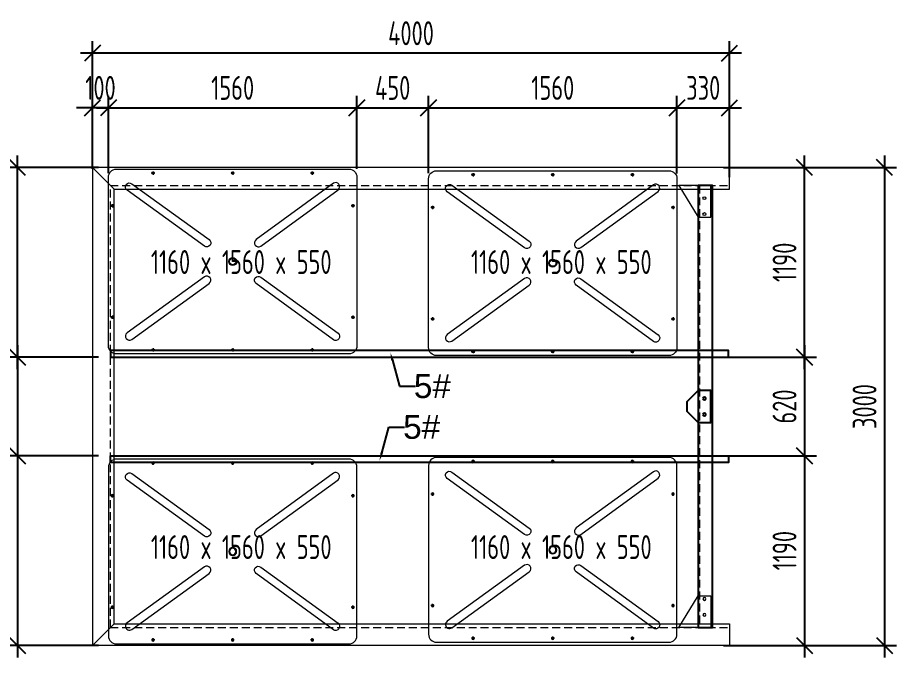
# Model space of a CAD drawing. Header units: millimetres. Extents: x 136606 to 1229059, y 82794 to 127566.
# Drawn here: x 934801 to 940319, y 117194 to 121210 of the extents above; entities that cross this region are included whole.
import ezdxf
from ezdxf import colors
from ezdxf.entities.mleader import LeaderData, LeaderLine
from ezdxf.math import Vec2, Vec3

# ---------------------------------------------------------------- set-up
doc = ezdxf.new("R2010")
doc.units = ezdxf.units.MM
doc.linetypes.add('CENTER', pattern=[0.6, 0.375, -0.075, 0.075, -0.075])
doc.linetypes.add('DASHED', pattern=[0.75, 0.5, -0.25])
for name, color, linetype, lineweight in [('dim', 6, 'Continuous', 13), ('加强板', 140, 'Continuous', 18), ('文本', 3, 'Continuous', 13), ('浮箱', 160, 'Continuous', 20), ('铝型材', 7, 'Continuous', 13)]:
    doc.layers.add(name, color=color, linetype=linetype, lineweight=lineweight)
for name, color, linetype in [('卡槽', 242, 'Continuous'), ('标注', 9, 'Continuous'), ('连接端梁', 130, 'Continuous')]:
    doc.layers.add(name, color=color, linetype=linetype)
doc.styles.add('Arial', font='arial.ttf')
doc.styles.add('hztxt', font='ros1.shx', dxfattribs={"width": 0.8, "bigfont": 'hztxt.shx'})
doc.dimstyles.new('DIM-50', dxfattribs={"dimscale": 50, "dimtxt": 3, "dimasz": 2, "dimexe": 1.5, "dimexo": 1.5, "dimgap": 1, "dimtad": 1, "dimdec": 1, "dimdsep": 46, "dimtxsty": 'hztxt', "dimblk": 'OBLIQUE', "dimcen": 0, "dimdle": 1.5, "dimclrd": 9, "dimclre": 9, "dimclrt": 2, "dimadec": 1, "dimazin": 0, "dimtfac": 1, "dimtdec": 1, "dimtix": 1, "dimtmove": 2, "dimatfit": 3, "dimldrblk": 'OBLIQUE', "dimfxl": 15, "dimtolj": 1, "dimtzin": 0, "dimarcsym": 1})

# ---------------------------------------------------------------- blocks, each defined once
blk = doc.blocks.new('_Oblique')
at = {"color": 0, "linetype": 'ByBlock', "lineweight": -2}
blk.add_line((-0.5, -0.5), (0.5, 0.5), dxfattribs=at)
blk = doc.blocks.new('*D2188')
at = {"layer": 'Defpoints', "color": 0, "transparency": 16777216}
for p in [(935271.5, 120986.8), (935271.5, 120268.8, 0), (939271.5, 120268.8)]:
    blk.add_point(p, dxfattribs=at)
at = {"layer": '标注', "color": 9, "lineweight": -2, "transparency": 16777216}
for p, q in [((935271.5, 120343.8), (935271.5, 121061.8)), ((939271.5, 120343.8), (939271.5, 121061.8)), ((939346.5, 120986.8), (935196.5, 120986.8))]:
    blk.add_line(p, q, dxfattribs=at)
at = {"layer": '标注', "color": 9, "lineweight": -2, "transparency": 16777216, "xscale": 100, "yscale": 100, "zscale": 100, "rotation": 180}
blk.add_blockref('_Oblique', (935271.5, 120986.8), dxfattribs=at)
at = {"layer": '标注', "color": 9, "lineweight": -2, "transparency": 16777216, "xscale": 100, "yscale": 100, "zscale": 100}
blk.add_blockref('_Oblique', (939271.5, 120986.8), dxfattribs=at)
at = {"layer": '标注', "color": 2, "transparency": 16777216, "insert": (937271.5, 121111.8), "char_height": 150, "attachment_point": 5, "style": 'hztxt'}
blk.add_mtext('\\A1;4000', dxfattribs=at)
blk = doc.blocks.new('*D2189')
at = {"layer": 'Defpoints', "color": 0, "transparency": 16777216}
for p in [(935271.5, 120643.9), (935271.5, 120186.8), (935371.5, 120157.8, 0)]:
    blk.add_point(p, dxfattribs=at)
at = {"layer": '标注', "color": 9, "lineweight": -2, "transparency": 16777216}
for p, q in [((935271.5, 120261.8), (935271.5, 120718.9)), ((935371.5, 120232.8), (935371.5, 120718.9)), ((935271.5, 120643.9), (935171.5, 120643.9)), ((935371.5, 120643.9), (935271.5, 120643.9)), ((935371.5, 120643.9), (935471.5, 120643.9))]:
    blk.add_line(p, q, dxfattribs=at)
at = {"layer": '标注', "color": 9, "lineweight": -2, "transparency": 16777216, "xscale": 100, "yscale": 100, "zscale": 100}
blk.add_blockref('_Oblique', (935271.5, 120643.9), dxfattribs=at)
at = {"layer": '标注', "color": 9, "lineweight": -2, "transparency": 16777216, "xscale": 100, "yscale": 100, "zscale": 100, "rotation": 180}
blk.add_blockref('_Oblique', (935371.5, 120643.9), dxfattribs=at)
at = {"layer": '标注', "color": 2, "transparency": 16777216, "insert": (935321.5, 120768.9), "char_height": 150, "attachment_point": 5, "style": 'hztxt'}
blk.add_mtext('\\A1;100', dxfattribs=at)
blk = doc.blocks.new('*D2190')
at = {"layer": 'Defpoints', "color": 0, "transparency": 16777216}
for p in [(936931.5, 120643.9), (935371.5, 120157.8, 0), (936931.5, 120186.8, 0)]:
    blk.add_point(p, dxfattribs=at)
at = {"layer": '标注', "color": 9, "lineweight": -2, "transparency": 16777216}
for p, q in [((935371.5, 120232.8), (935371.5, 120718.9)), ((936931.5, 120261.8), (936931.5, 120718.9)), ((935296.5, 120643.9), (937006.5, 120643.9))]:
    blk.add_line(p, q, dxfattribs=at)
at = {"layer": '标注', "color": 9, "lineweight": -2, "transparency": 16777216, "xscale": 100, "yscale": 100, "zscale": 100, "rotation": 180}
blk.add_blockref('_Oblique', (935371.5, 120643.9), dxfattribs=at)
at = {"layer": '标注', "color": 9, "lineweight": -2, "transparency": 16777216, "xscale": 100, "yscale": 100, "zscale": 100}
blk.add_blockref('_Oblique', (936931.5, 120643.9), dxfattribs=at)
at = {"layer": '标注', "color": 2, "transparency": 16777216, "insert": (936151.5, 120768.9), "char_height": 150, "attachment_point": 5, "style": 'hztxt'}
blk.add_mtext('\\A1;1560', dxfattribs=at)
blk = doc.blocks.new('*D2191')
at = {"layer": 'Defpoints', "color": 0, "transparency": 16777216}
for p in [(937381.5, 120643.9), (936931.5, 120186.8, 0), (937381.5, 120157.8, 0)]:
    blk.add_point(p, dxfattribs=at)
at = {"layer": '标注', "color": 9, "lineweight": -2, "transparency": 16777216}
for p, q in [((936931.5, 120261.8), (936931.5, 120718.9)), ((937381.5, 120232.8), (937381.5, 120718.9)), ((936856.5, 120643.9), (937456.5, 120643.9))]:
    blk.add_line(p, q, dxfattribs=at)
at = {"layer": '标注', "color": 9, "lineweight": -2, "transparency": 16777216, "xscale": 100, "yscale": 100, "zscale": 100, "rotation": 180}
blk.add_blockref('_Oblique', (936931.5, 120643.9), dxfattribs=at)
at = {"layer": '标注', "color": 9, "lineweight": -2, "transparency": 16777216, "xscale": 100, "yscale": 100, "zscale": 100}
blk.add_blockref('_Oblique', (937381.5, 120643.9), dxfattribs=at)
at = {"layer": '标注', "color": 2, "transparency": 16777216, "insert": (937156.5, 120768.9), "char_height": 150, "attachment_point": 5, "style": 'hztxt'}
blk.add_mtext('\\A1;450', dxfattribs=at)
blk = doc.blocks.new('*D2192')
at = {"layer": 'Defpoints', "color": 0, "transparency": 16777216}
for p in [(938941.5, 120643.9), (937381.5, 120157.8, 0), (938941.5, 120186.8, 0)]:
    blk.add_point(p, dxfattribs=at)
at = {"layer": '标注', "color": 9, "lineweight": -2, "transparency": 16777216}
for p, q in [((937381.5, 120232.8), (937381.5, 120718.9)), ((938941.5, 120261.8), (938941.5, 120718.9)), ((937306.5, 120643.9), (939016.5, 120643.9))]:
    blk.add_line(p, q, dxfattribs=at)
at = {"layer": '标注', "color": 9, "lineweight": -2, "transparency": 16777216, "xscale": 100, "yscale": 100, "zscale": 100, "rotation": 180}
blk.add_blockref('_Oblique', (937381.5, 120643.9), dxfattribs=at)
at = {"layer": '标注', "color": 9, "lineweight": -2, "transparency": 16777216, "xscale": 100, "yscale": 100, "zscale": 100}
blk.add_blockref('_Oblique', (938941.5, 120643.9), dxfattribs=at)
at = {"layer": '标注', "color": 2, "transparency": 16777216, "insert": (938161.5, 120768.9), "char_height": 150, "attachment_point": 5, "style": 'hztxt'}
blk.add_mtext('\\A1;1560', dxfattribs=at)
blk = doc.blocks.new('*D2193')
at = {"layer": 'Defpoints', "color": 0, "transparency": 16777216}
for p in [(939271.5, 120643.9), (938941.5, 120156.8), (939271.5, 120133.8)]:
    blk.add_point(p, dxfattribs=at)
at = {"layer": '标注', "color": 9, "lineweight": -2, "transparency": 16777216}
for p, q in [((938941.5, 120231.8), (938941.5, 120718.9)), ((939271.5, 120208.8), (939271.5, 120718.9)), ((938866.5, 120643.9), (939346.5, 120643.9))]:
    blk.add_line(p, q, dxfattribs=at)
at = {"layer": '标注', "color": 9, "lineweight": -2, "transparency": 16777216, "xscale": 100, "yscale": 100, "zscale": 100, "rotation": 180}
blk.add_blockref('_Oblique', (938941.5, 120643.9), dxfattribs=at)
at = {"layer": '标注', "color": 9, "lineweight": -2, "transparency": 16777216, "xscale": 100, "yscale": 100, "zscale": 100}
blk.add_blockref('_Oblique', (939271.5, 120643.9), dxfattribs=at)
at = {"layer": '标注', "color": 2, "transparency": 16777216, "insert": (939106.5, 120768.9), "char_height": 150, "attachment_point": 5, "style": 'hztxt'}
blk.add_mtext('\\A1;330', dxfattribs=at)
blk = doc.blocks.new('FX')
at = {"layer": '浮箱', "color": 5, "linetype": 'Continuous'}
for p, q in [((1949463, 183145.6, 0), (1950923, 183145.6, 0)), ((1949413, 182035.6, 0), (1949413, 183095.6, 0)), ((1950973, 183095.6, 0), (1950973, 182035.6, 0)), ((1950923, 181985.6, 0), (1949463, 181985.6, 0))]:
    blk.add_line(p, q, dxfattribs=at)
at = {"layer": '浮箱', "color": 1, "linetype": 'CENTER', "ltscale": 9.652}
for p, q in [((1949703.4, 183120.6, 0), (1949682.5, 183120.6, 0)), ((1949693, 183131, 0), (1949693, 183110.1, 0)), ((1950203.4, 183120.6, 0), (1950182.5, 183120.6, 0)), ((1950193, 183131, 0), (1950193, 183110.1, 0)), ((1950703.4, 183120.6, 0), (1950682.5, 183120.6, 0)), ((1950693, 183131, 0), (1950693, 183110.1, 0)), ((1949448.4, 182915.6, 0), (1949427.5, 182915.6, 0)), ((1949438, 182926, 0), (1949438, 182905.1, 0)), ((1950958.4, 182915.6, 0), (1950937.5, 182915.6, 0)), ((1950948, 182926, 0), (1950948, 182905.1, 0)), ((1949438, 182226, 0), (1949438, 182205.1, 0)), ((1950948, 182226, 0), (1950948, 182205.1, 0)), ((1949448.4, 182215.6, 0), (1949427.5, 182215.6, 0)), ((1950958.4, 182215.6, 0), (1950937.5, 182215.6, 0)), ((1949703.4, 182010.6, 0), (1949682.5, 182010.6, 0)), ((1949693, 182021, 0), (1949693, 182000.1, 0)), ((1950203.4, 182010.6, 0), (1950182.5, 182010.6, 0)), ((1950193, 182021, 0), (1950193, 182000.1, 0)), ((1950703.4, 182010.6, 0), (1950682.5, 182010.6, 0)), ((1950693, 182021, 0), (1950693, 182000.1, 0))]:
    blk.add_line(p, q, dxfattribs=at)
at = {"layer": '浮箱', "linetype": 'Continuous'}
for p, q in [((1950793.9, 183145.7, 0), (1950793.9, 183145.6, 0)), ((1950798.7, 183145.6, 0), (1950798.7, 183145.7, 0)), ((1950798.8, 183145.6, 0), (1950798.8, 183145.7, 0)), ((1950799, 183145.6, 0), (1950799, 183145.7, 0)), ((1950799.6, 183145.7, 0), (1950799.6, 183145.6, 0)), ((1950799.7, 183145.7, 0), (1950799.7, 183145.6, 0)), ((1950800, 183145.7, 0), (1950800, 183145.6, 0)), ((1950805.4, 183145.6, 0), (1950805.4, 183145.7, 0)), ((1949413, 182978.1, 0), (1949412.8, 182978.1, 0)), ((1949412.9, 182972.6, 0), (1949413, 182972.6, 0)), ((1949412.9, 182972.3, 0), (1949413, 182972.3, 0)), ((1949412.9, 182972.3, 0), (1949413, 182972.3, 0)), ((1949413, 182971.6, 0), (1949412.9, 182971.6, 0)), ((1949413, 182971.4, 0), (1949412.9, 182971.4, 0)), ((1949413, 182971.3, 0), (1949412.9, 182971.3, 0)), ((1949412.9, 182966.5, 0), (1949413, 182966.5, 0))]:
    blk.add_line(p, q, dxfattribs=at)
at = {"layer": '浮箱', "color": 5, "linetype": 'Continuous', "elevation": 0}
for points in [[(1949529.9, 183013.8, -1), (1949559.2, 183054.4), (1950045.5, 182703, -0.999989), (1950016.2, 182662.5), (1949529.9, 183013.8)], [(1950854.5, 183016.1, 1), (1950825.1, 183056.6), (1950340, 182703.5, 0.999989), (1950369.4, 182663.1), (1950854.5, 183016.1)], [(1949529.9, 182117.3, 1), (1949559.2, 182076.8), (1950045.5, 182428.2, 0.999989), (1950016.2, 182468.7), (1949529.9, 182117.3)], [(1950854.5, 182115, -1), (1950825.1, 182074.6), (1950340, 182427.7, -0.999989), (1950369.4, 182468.1), (1950854.5, 182115)]]:
    blk.add_lwpolyline(points, format="xyb", dxfattribs=at)
blk.add_lwpolyline([(1950207.7, 182585.8), (1950207.7, 182585.8)], dxfattribs=at)
at = {"layer": '浮箱', "color": 9, "linetype": 'Continuous'}
for centre in [(1949693, 183120.6, 0), (1950193, 183120.6, 0), (1950693, 183120.6, 0), (1949438, 182915.6, 0), (1950948, 182915.6, 0), (1949438, 182215.6, 0), (1950948, 182215.6, 0), (1949693, 182010.6, 0), (1950193, 182010.6, 0), (1950693, 182010.6, 0)]:
    blk.add_circle(centre, 7.5, dxfattribs=at)
at = {"layer": '浮箱', "color": 5, "linetype": 'Continuous'}
for radius in [25, 20]:
    blk.add_circle((1950193, 182565.6, 0), radius, dxfattribs=at)
at = {"layer": '浮箱', "color": 5, "linetype": 'Continuous', "extrusion": (0, 0, -1)}
for centre, start, end in [((-1949463, 183095.6, 0), 0, 90), ((-1950923, 183095.6, 0), 90, 180), ((-1949463, 182035.6, 0), 270, 0), ((-1950923, 182035.6, 0), 180, 270)]:
    blk.add_arc(centre, 50, start, end, dxfattribs=at)
blk = doc.blocks.new('*D2184')
at = {"layer": 'Defpoints', "color": 0, "transparency": 16777216}
for p in [(935271.5, 120268.8), (934298.6, 117268.8), (935271.5, 117268.8)]:
    blk.add_point(p, dxfattribs=at)
at = {"layer": '标注', "color": 9, "lineweight": -2, "transparency": 16777216}
for p, q in [((934298.6, 120343.8), (934298.6, 117193.8)), ((935196.5, 120268.8), (934223.6, 120268.8)), ((935196.5, 117268.8), (934223.6, 117268.8))]:
    blk.add_line(p, q, dxfattribs=at)
at = {"layer": '标注', "color": 9, "lineweight": -2, "transparency": 16777216, "xscale": 100, "yscale": 100, "zscale": 100}
for p, rotation in [((934298.6, 120268.8), 90), ((934298.6, 117268.8), 270)]:
    blk.add_blockref('_Oblique', p, dxfattribs=dict(at, rotation=rotation))
at = {"layer": '标注', "color": 2, "transparency": 16777216, "insert": (934173.6, 118768.8), "char_height": 150, "attachment_point": 5, "rotation": 90, "style": 'hztxt'}
blk.add_mtext('\\A1;3000', dxfattribs=at)
blk = doc.blocks.new('*D2185')
at = {"layer": 'Defpoints', "color": 0, "transparency": 16777216}
for p in [(934801.1, 120268.8), (935383.5, 120268.8), (935383.5, 119078.8, 0)]:
    blk.add_point(p, dxfattribs=at)
at = {"layer": '标注', "color": 9, "lineweight": -2, "transparency": 16777216}
for p, q in [((934801.1, 119003.8), (934801.1, 120343.8)), ((935308.5, 120268.8), (934726.1, 120268.8)), ((935308.5, 119078.8), (934726.1, 119078.8))]:
    blk.add_line(p, q, dxfattribs=at)
at = {"layer": '标注', "color": 9, "lineweight": -2, "transparency": 16777216, "xscale": 100, "yscale": 100, "zscale": 100}
for p, rotation in [((934801.1, 120268.8), 90), ((934801.1, 119078.8), 270)]:
    blk.add_blockref('_Oblique', p, dxfattribs=dict(at, rotation=rotation))
at = {"layer": '标注', "color": 2, "transparency": 16777216, "insert": (934676.1, 119673.8), "char_height": 150, "attachment_point": 5, "rotation": 90, "style": 'hztxt'}
blk.add_mtext('\\A1;1190', dxfattribs=at)
blk = doc.blocks.new('*D2186')
at = {"layer": 'Defpoints', "color": 0, "transparency": 16777216}
for p in [(935383.5, 118458.8, 0), (934801.1, 117268.8), (935383.5, 117268.8)]:
    blk.add_point(p, dxfattribs=at)
at = {"layer": '标注', "color": 9, "lineweight": -2, "transparency": 16777216}
for p, q in [((934801.1, 118533.8), (934801.1, 117193.8)), ((935308.5, 118458.8), (934726.1, 118458.8)), ((935308.5, 117268.8), (934726.1, 117268.8))]:
    blk.add_line(p, q, dxfattribs=at)
at = {"layer": '标注', "color": 9, "lineweight": -2, "transparency": 16777216, "xscale": 100, "yscale": 100, "zscale": 100}
for p, rotation in [((934801.1, 118458.8), 90), ((934801.1, 117268.8), 270)]:
    blk.add_blockref('_Oblique', p, dxfattribs=dict(at, rotation=rotation))
at = {"layer": '标注', "color": 2, "transparency": 16777216, "insert": (934676.1, 117863.8), "char_height": 150, "attachment_point": 5, "rotation": 90, "style": 'hztxt'}
blk.add_mtext('\\A1;1190', dxfattribs=at)
blk = doc.blocks.new('*D2187')
at = {"layer": 'Defpoints', "color": 0, "transparency": 16777216}
for p in [(935383.5, 119078.8), (934801.1, 118458.8), (935383.5, 118458.8, 0)]:
    blk.add_point(p, dxfattribs=at)
at = {"layer": '标注', "color": 9, "lineweight": -2, "transparency": 16777216}
for p, q in [((934801.1, 119153.8), (934801.1, 118383.8)), ((935308.5, 119078.8), (934726.1, 119078.8)), ((935308.5, 118458.8), (934726.1, 118458.8))]:
    blk.add_line(p, q, dxfattribs=at)
at = {"layer": '标注', "color": 9, "lineweight": -2, "transparency": 16777216, "xscale": 100, "yscale": 100, "zscale": 100}
for p, rotation in [((934801.1, 119078.8), 90), ((934801.1, 118458.8), 270)]:
    blk.add_blockref('_Oblique', p, dxfattribs=dict(at, rotation=rotation))
at = {"layer": '标注', "color": 2, "transparency": 16777216, "insert": (934676.1, 118768.8), "char_height": 150, "attachment_point": 5, "rotation": 90, "style": 'hztxt'}
blk.add_mtext('\\A1;620', dxfattribs=at)
blk = doc.blocks.new('A$C0D8A069B')
blk.add_lwpolyline([(80, -100), (0, -100), (0, 100), (80, 100), (150, 30), (150, -30), (80, -100)])
for centre in [(40, 50), (40, -50)]:
    blk.add_circle(centre, 9)
blk = doc.blocks.new('连接加强板')
at = {"layer": '加强板'}
blk.add_lwpolyline([(-194915.5, -558.8), (-194915.5, -358.8), (-195115.5, -478.8), (-195115.5, -558.8)], close=True, dxfattribs=at)
for centre in [(-195095.5, -518.8), (-194995.5, -518.8)]:
    blk.add_circle(centre, 9, dxfattribs=at)
blk = doc.blocks.new('*U2198')
at = {"rotation": 90.00000000000001}
blk.add_blockref('连接加强板', (-458.8, 195015.5), dxfattribs=at)
blk = doc.blocks.new('*U2199')
at = {"color": 0, "linetype": 'ByBlock', "lineweight": -2, "transparency": 16777216}
blk.add_blockref('*U2198', (0, 0), dxfattribs=at)
blk = doc.blocks.new('*U2200')
at = {"rotation": 90.00000000000001}
blk.add_blockref('连接加强板', (-458.8, 195015.5), dxfattribs=at)
blk = doc.blocks.new('*U2201')
at = {"color": 0, "linetype": 'ByBlock', "lineweight": -2, "transparency": 16777216}
blk.add_blockref('*U2200', (0, 0), dxfattribs=at)
blk = doc.blocks.new('*D2215')
at = {"layer": 'Defpoints', "color": 0, "transparency": 16777216}
for p in [(939271.5, 120268.8), (939271.5, 117268.8), (940244.4, 117268.8)]:
    blk.add_point(p, dxfattribs=at)
at = {"layer": '标注', "color": 9, "lineweight": -2, "transparency": 16777216}
for p, q in [((940244.4, 120343.8), (940244.4, 117193.8)), ((939346.5, 120268.8), (940319.4, 120268.8)), ((939346.5, 117268.8), (940319.4, 117268.8))]:
    blk.add_line(p, q, dxfattribs=at)
at = {"layer": '标注', "color": 9, "lineweight": -2, "transparency": 16777216, "xscale": 100, "yscale": 100, "zscale": 100}
for p, rotation in [((940244.4, 120268.8), 90), ((940244.4, 117268.8), 270)]:
    blk.add_blockref('_Oblique', p, dxfattribs=dict(at, rotation=rotation))
at = {"layer": '标注', "color": 2, "transparency": 16777216, "insert": (940119.4, 118768.8), "char_height": 150, "attachment_point": 5, "rotation": 90, "style": 'hztxt'}
blk.add_mtext('\\A1;3000', dxfattribs=at)
blk = doc.blocks.new('*D2216')
at = {"layer": 'Defpoints', "color": 0, "transparency": 16777216}
for p in [(939159.5, 120268.8), (939741.9, 120268.8), (939159.5, 119078.8, 0)]:
    blk.add_point(p, dxfattribs=at)
at = {"layer": '标注', "color": 9, "lineweight": -2, "transparency": 16777216}
for p, q in [((939741.9, 119003.8), (939741.9, 120343.8)), ((939234.5, 120268.8), (939816.9, 120268.8)), ((939234.5, 119078.8), (939816.9, 119078.8))]:
    blk.add_line(p, q, dxfattribs=at)
at = {"layer": '标注', "color": 9, "lineweight": -2, "transparency": 16777216, "xscale": 100, "yscale": 100, "zscale": 100}
for p, rotation in [((939741.9, 120268.8), 90), ((939741.9, 119078.8), 270)]:
    blk.add_blockref('_Oblique', p, dxfattribs=dict(at, rotation=rotation))
at = {"layer": '标注', "color": 2, "transparency": 16777216, "insert": (939616.9, 119673.8), "char_height": 150, "attachment_point": 5, "rotation": 90, "style": 'hztxt'}
blk.add_mtext('\\A1;1190', dxfattribs=at)
blk = doc.blocks.new('*D2217')
at = {"layer": 'Defpoints', "color": 0, "transparency": 16777216}
for p in [(939159.5, 118458.8, 0), (939159.5, 117268.8), (939741.9, 117268.8)]:
    blk.add_point(p, dxfattribs=at)
at = {"layer": '标注', "color": 9, "lineweight": -2, "transparency": 16777216}
for p, q in [((939741.9, 118533.8), (939741.9, 117193.8)), ((939234.5, 118458.8), (939816.9, 118458.8)), ((939234.5, 117268.8), (939816.9, 117268.8))]:
    blk.add_line(p, q, dxfattribs=at)
at = {"layer": '标注', "color": 9, "lineweight": -2, "transparency": 16777216, "xscale": 100, "yscale": 100, "zscale": 100}
for p, rotation in [((939741.9, 118458.8), 90), ((939741.9, 117268.8), 270)]:
    blk.add_blockref('_Oblique', p, dxfattribs=dict(at, rotation=rotation))
at = {"layer": '标注', "color": 2, "transparency": 16777216, "insert": (939616.9, 117863.8), "char_height": 150, "attachment_point": 5, "rotation": 90, "style": 'hztxt'}
blk.add_mtext('\\A1;1190', dxfattribs=at)
blk = doc.blocks.new('*D2218')
at = {"layer": 'Defpoints', "color": 0, "transparency": 16777216}
for p in [(939159.5, 119078.8), (939159.5, 118458.8, 0), (939741.9, 118458.8)]:
    blk.add_point(p, dxfattribs=at)
at = {"layer": '标注', "color": 9, "lineweight": -2, "transparency": 16777216}
for p, q in [((939741.9, 119153.8), (939741.9, 118383.8)), ((939234.5, 119078.8), (939816.9, 119078.8)), ((939234.5, 118458.8), (939816.9, 118458.8))]:
    blk.add_line(p, q, dxfattribs=at)
at = {"layer": '标注', "color": 9, "lineweight": -2, "transparency": 16777216, "xscale": 100, "yscale": 100, "zscale": 100}
for p, rotation in [((939741.9, 119078.8), 90), ((939741.9, 118458.8), 270)]:
    blk.add_blockref('_Oblique', p, dxfattribs=dict(at, rotation=rotation))
at = {"layer": '标注', "color": 2, "transparency": 16777216, "insert": (939616.9, 118768.8), "char_height": 150, "attachment_point": 5, "rotation": 90, "style": 'hztxt'}
blk.add_mtext('\\A1;620', dxfattribs=at)

msp = doc.modelspace()

# ---------------------------------------------------------------- linework, layer by layer
at = {"layer": 'dim', "color": 1, "linetype": 'DASHED', "ltscale": 100}
for p, q in [((935383.5007, 120156.8151), (939271.5007, 120156.8151)), ((935383.5007, 117380.8151), (935383.5007, 120156.8151)), ((939082.5007, 120156.8151), (939082.5007, 117380.8151)), ((935383.5007, 117380.8151), (939271.5007, 117380.8151))]:
    msp.add_line(p, q, dxfattribs=at)
at = {"layer": '卡槽', "color": 22, "ltscale": 5000}
for points in [[(935383.5007, 119120.8151), (935383.5007, 119078.8151), (939264.0007, 119078.8151), (939264.0007, 119120.8151)], [(935383.5007, 118416.8151), (935383.5007, 118458.8151), (939264.0007, 118458.8151), (939264.0007, 118416.8151)]]:
    msp.add_lwpolyline(points, close=True, dxfattribs=at)
at = {"layer": '连接端梁', "color": 200}
msp.add_lwpolyline([(939163.5007, 117380.8151), (939163.5007, 120156.8151), (939073.5007, 120156.8151), (939073.5007, 117380.8151)], close=True, dxfattribs=at)
at = {"layer": '铝型材', "color": 3}
for points in [[(939271.5007, 120268.8151), (935271.5007, 120268.8151), (935406.5007, 120133.8151), (939271.5007, 120133.8151)], [(935271.5007, 120268.8151), (935271.5007, 117268.8151), (935406.5007, 117403.8151), (935406.5007, 120133.8151)], [(939271.5007, 117268.8151), (935271.5007, 117268.8151), (935406.5007, 117403.8151), (939271.5007, 117403.8151)]]:
    msp.add_lwpolyline(points, close=True, dxfattribs=at)

# ---------------------------------------------------------------- block references
for p in [(-1014041.4675, -62886.7737, 0.0005), (-1012031.4675, -62896.7737, 0.0005)]:
    msp.add_blockref('FX', p)
at = {"color": 7}
msp.add_blockref('*U2199', (939053.5007, 120056.8151), dxfattribs=at)
at = {"xscale": -1}
msp.add_blockref('A$C0D8A069B', (939153.5007, 118768.8151), dxfattribs=at)
at = {"xscale": -1, "rotation": 180}
for p in [(-1014041.4675, 300424.4039, 0.0005), (-1012031.4675, 300434.4039, 0.0005)]:
    msp.add_blockref('FX', p, dxfattribs=at)
at = {"color": 7, "xscale": -1, "rotation": 180}
msp.add_blockref('*U2201', (939053.5007, 117480.8151), dxfattribs=at)

# ---------------------------------------------------------------- texts
at = {"layer": '文本', "color": 6, "char_height": 150, "attachment_point": 3, "style": 'hztxt'}
for insert in [(936772.3619, 119750.7818, -0.0005), (938782.3619, 119750.7818, -0.0005), (936772.3619, 117961.5597, -0.0005), (938782.3619, 117961.5597, -0.0005)]:
    msp.add_mtext('\\pi41.0595;1160 x 1560 x 550          ', dxfattribs=dict(at, insert=insert))

# ---------------------------------------------------------------- dimensions: what is measured, and where the dimension line sits
at = {"layer": '标注'}
for base, p1, p2, angle, picture, middle in [((935271.5007, 120986.8265), (939271.5007, 120268.8151), (935271.5007, 120268.8151, 0.0005), 180, '*D2188', (937271.5007, 121111.8265)), ((934298.5963, 117268.8151), (935271.5007, 120268.8151), (935271.5007, 117268.8151), 90, '*D2184', (934173.5963, 118768.8151)), ((934801.0938, 120268.8151), (935383.5007, 119078.8151, 0.0005), (935383.5007, 120268.8151), 90, '*D2185', (934676.0938, 119673.8151)), ((939741.9076, 120268.8151), (939159.5007, 119078.8151, 0.0005), (939159.5007, 120268.8151), 90, '*D2216', (939616.9076, 119673.8151)), ((940244.4051, 117268.8151), (939271.5007, 120268.8151), (939271.5007, 117268.8151), 90, '*D2215', (940119.4051, 118768.8151)), ((934801.0938, 118458.8151), (935383.5007, 119078.8151), (935383.5007, 118458.8151, 0.0005), 90, '*D2187', (934676.0938, 118768.8151)), ((939741.9076, 118458.8151), (939159.5007, 119078.8151), (939159.5007, 118458.8151, 0.0005), 90, '*D2218', (939616.9076, 118768.8151)), ((934801.0938, 117268.8151), (935383.5007, 118458.8151, 0.0005), (935383.5007, 117268.8151), 270, '*D2186', (934676.0938, 117863.8151)), ((939741.9076, 117268.8151), (939159.5007, 118458.8151, 0.0005), (939159.5007, 117268.8151), 270, '*D2217', (939616.9076, 117863.8151))]:
    dim = msp.add_linear_dim(base=base, p1=p1, p2=p2, angle=angle, dimstyle='DIM-50', dxfattribs=at)
    dim.commit()
    dim.dimension.update_dxf_attribs({"geometry": picture, "text_midpoint": middle})
for base, p1, p2, picture, middle in [((935271.5007, 120643.9146), (935371.5007, 120157.8151, -0.001), (935271.5007, 120186.8151), '*D2189', (935321.5007, 120768.9146)), ((936931.5007, 120643.9146), (935371.5007, 120157.8151, -0.001), (936931.5007, 120186.8151, -0.001), '*D2190', (936151.5007, 120768.9146)), ((937381.5007, 120643.9146), (936931.5007, 120186.8151, -0.001), (937381.5007, 120157.8151, -0.001), '*D2191', (937156.5007, 120768.9146)), ((938941.5007, 120643.9146), (937381.5007, 120157.8151, -0.001), (938941.5007, 120186.8151, -0.001), '*D2192', (938161.5007, 120768.9146)), ((939271.5007, 120643.9146), (938941.5007, 120156.8151), (939271.5007, 120133.8151), '*D2193', (939106.5007, 120768.9146))]:
    dim = msp.add_linear_dim(base=base, p1=p1, p2=p2, dimstyle='DIM-50', dxfattribs=at)
    dim.commit()
    dim.dimension.update_dxf_attribs({"geometry": picture, "text_midpoint": middle})

# ---------------------------------------------------------------- leaders
at = {"layer": '标注', "color": 6}
ml = msp.add_multileader_mtext('Standard', dxfattribs=at)
ml.set_content('5#', color=6, style='Arial')
ml.set_leader_properties(color=8)
ml.build(insert=Vec2(0, 0))
ml.multileader.update_dxf_attribs({"dogleg_length": 100, "arrow_head_size": 50})
ctx = ml.context
ctx.base_point, ctx.char_height, ctx.arrow_head_size, ctx.plane_origin = Vec3(937299.1894, 118895.8656), 150, 50, Vec3(937495.153, 117397.2766)
ctx.text_align_type = 2
notes = []
notes.append((ctx, [(1, (1, 1, 0), (937199.1894, 118895.8656), (1, 0), 100, [(0, [(937142.1097, 119107.1641)], 0, [])])]))
ctx.mtext.insert, ctx.mtext.alignment, ctx.mtext.flow_direction = Vec3(937522.0738, 118972.1245), 3, 5
ml = msp.add_multileader_mtext('Standard', dxfattribs=at)
ml.set_content('5#', color=6, style='Arial')
ml.set_leader_properties(color=8)
ml.build(insert=Vec2(0, 0))
ml.multileader.update_dxf_attribs({"dogleg_length": 100, "arrow_head_size": 50})
ctx = ml.context
ctx.base_point, ctx.char_height, ctx.arrow_head_size, ctx.plane_origin = Vec3(937231.2033, 118639.7632), 150, 50, Vec3(937427.1669, 120138.3522)
ctx.text_align_type = 2
notes.append((ctx, [(1, (1, 1, 0), (937131.2033, 118639.7632), (1, 0), 100, [(0, [(937074.1236, 118428.4648)], 0, [])])]))
ctx.mtext.insert, ctx.mtext.alignment, ctx.mtext.flow_direction = Vec3(937454.9291, 118716.0422), 3, 5
for ctx, leaders in notes:
    for number, flags, end, landing, length, lines in leaders:
        leader = LeaderData()
        leader.index, (leader.has_last_leader_line, leader.has_dogleg_vector, leader.attachment_direction) = number, flags
        leader.last_leader_point, leader.dogleg_vector, leader.dogleg_length = Vec3(end), Vec3(landing), length
        for number, points, colour, breaks in lines:
            line = LeaderLine()
            line.index, line.vertices, line.color, line.breaks = number, Vec3.list(points), colors.encode_raw_color(colour), breaks
            leader.lines.append(line)
        ctx.leaders.append(leader)

doc.saveas('drawing.dxf')
